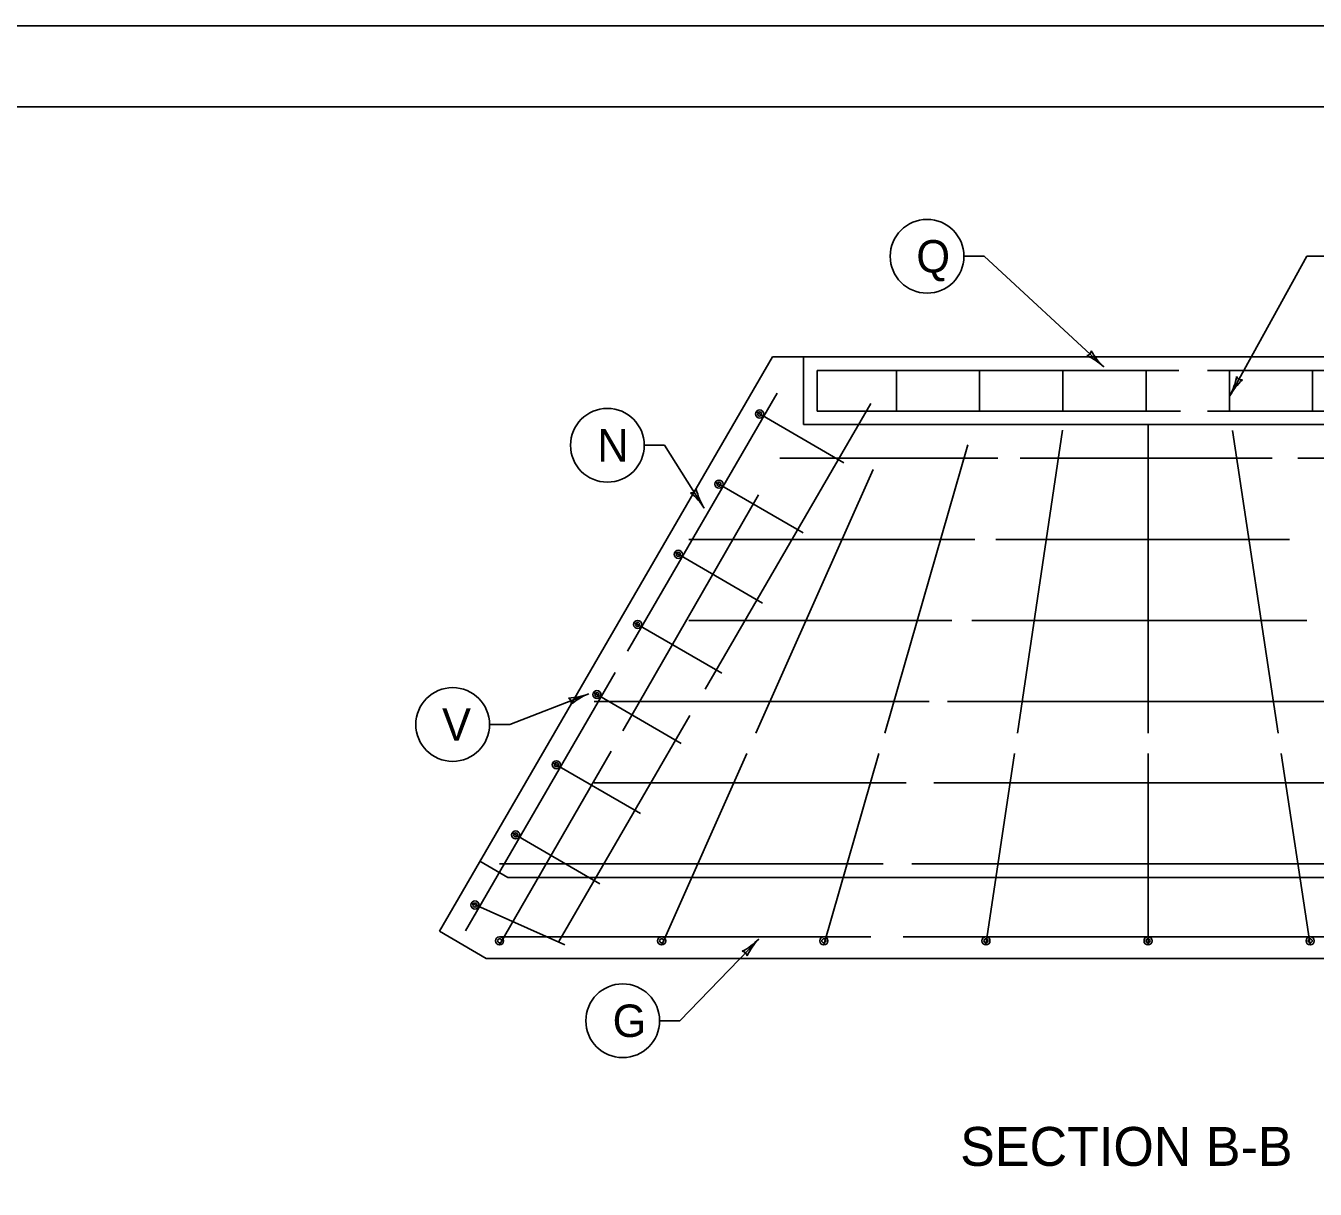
# Model space of a CAD drawing. Extents: x 1000 to 1036.3, y 1000 to 1022.
# Drawn here: x 1021.15 to 1029.11, y 1014.83 to 1022 of the extents above; entities that cross this region are included whole.
import ezdxf

# ---------------------------------------------------------------- set-up
doc = ezdxf.new("R2010")
doc.units = 0
for name, color, linetype in [('Level 1', 7, 'Continuous'), ('Level 10', 7, 'Continuous'), ('Level 11', 7, 'Continuous')]:
    doc.layers.add(name, color=color, linetype=linetype)

msp = doc.modelspace()

# ---------------------------------------------------------------- linework, layer by layer
at = {"layer": 'Level 1'}
for p, q in [((1026.9407, 1020.5789), (1027.0657, 1020.5789)), ((1027.0657, 1020.5789), (1027.8041, 1019.8967)), ((1029.0564, 1020.5789), (1028.5802, 1019.7182)), ((1029.1814, 1020.5789), (1029.0564, 1020.5789)), ((1025.7596, 1019.9583), (1023.7049, 1016.4172)), ((1025.7596, 1019.9583), (1030.3935, 1019.9583)), ((1025.9516, 1019.5417), (1025.9516, 1019.9583)), ((1026.0348, 1019.6249), (1026.0348, 1019.8749)), ((1026.0348, 1019.8749), (1028.2656, 1019.8749)), ((1026.5238, 1019.6249), (1026.5238, 1019.8749)), ((1027.0372, 1019.6249), (1027.0372, 1019.8749)), ((1027.5507, 1019.6249), (1027.5507, 1019.8749)), ((1028.0642, 1019.6249), (1028.0642, 1019.8749)), ((1028.4438, 1019.8749), (1030.1182, 1019.8749)), ((1028.5777, 1019.6249), (1028.5777, 1019.8749)), ((1029.0912, 1019.6249), (1029.0912, 1019.8749)), ((1025.7893, 1019.7358), (1024.8659, 1018.1445)), ((1026.3667, 1019.6708), (1025.3447, 1017.9095)), ((1025.6583, 1019.6192), (1026.199, 1019.3057)), ((1026.0348, 1019.6249), (1028.2761, 1019.6249)), ((1028.4438, 1019.6249), (1030.1182, 1019.6249)), ((1025.9516, 1019.5417), (1030.2016, 1019.5417)), ((1028.0766, 1017.6388), (1028.0766, 1019.5415)), ((1027.2707, 1017.6388), (1027.5483, 1019.5067)), ((1028.8794, 1017.6388), (1028.5976, 1019.5055)), ((1024.9689, 1019.4137), (1025.0939, 1019.4137)), ((1025.0939, 1019.4137), (1025.3393, 1019.0254)), ((1026.4525, 1017.6388), (1026.9643, 1019.4162)), ((1025.8057, 1019.3333), (1027.1491, 1019.3333)), ((1027.2872, 1019.3333), (1028.8409, 1019.3333)), ((1028.9995, 1019.3333), (1030.3473, 1019.3333)), ((1025.6573, 1017.6388), (1026.3806, 1019.2646)), ((1025.4075, 1019.1867), (1025.9482, 1018.8732)), ((1024.8371, 1017.6541), (1025.6739, 1019.1076)), ((1025.2432, 1018.8333), (1027.0078, 1018.8333)), ((1027.1378, 1018.8333), (1028.948, 1018.8333)), ((1025.1567, 1018.7542), (1025.6973, 1018.4407)), ((1024.9058, 1018.3217), (1025.4465, 1018.0081)), ((1025.2432, 1018.3333), (1026.8665, 1018.3333)), ((1026.9885, 1018.3333), (1029.055, 1018.3333)), ((1024.7901, 1018.0138), (1023.8654, 1016.4203)), ((1024.1395, 1017.6922), (1024.6262, 1017.8812)), ((1024.6549, 1017.8892), (1025.1956, 1017.5756)), ((1024.6599, 1017.8333), (1026.7252, 1017.8333)), ((1026.8392, 1017.8333), (1029.1621, 1017.8333)), ((1025.2507, 1017.7475), (1024.4428, 1016.3552)), ((1024.0145, 1017.6922), (1024.1395, 1017.6922)), ((1024.0766, 1016.3333), (1024.7643, 1017.5277)), ((1025.0766, 1016.3333), (1025.6018, 1017.5138)), ((1026.0766, 1016.3333), (1026.4165, 1017.5138)), ((1027.0766, 1016.3333), (1027.2521, 1017.5138)), ((1028.0766, 1016.3333), (1028.0766, 1017.5138)), ((1029.0766, 1016.3333), (1028.8983, 1017.5138)), ((1024.4041, 1017.4567), (1024.9447, 1017.1431)), ((1024.6599, 1017.3333), (1026.5838, 1017.3333)), ((1026.7552, 1017.3333), (1029.2692, 1017.3333)), ((1024.1533, 1017.0242), (1024.6939, 1016.7106)), ((1023.9557, 1016.8497), (1024.1277, 1016.75)), ((1024.0766, 1016.8333), (1026.4425, 1016.8333)), ((1026.6189, 1016.8333), (1029.3763, 1016.8333)), ((1024.1277, 1016.75), (1032.0254, 1016.75)), ((1023.9024, 1016.5917), (1024.4789, 1016.3343)), ((1023.7049, 1016.4172), (1023.9932, 1016.25)), ((1024.0766, 1016.3834), (1026.3672, 1016.3834)), ((1025.1883, 1015.8657), (1025.675, 1016.3697)), ((1026.5665, 1016.3834), (1029.4507, 1016.3834)), ((1023.9932, 1016.25), (1032.1599, 1016.25)), ((1025.0633, 1015.8657), (1025.1883, 1015.8657))]:
    msp.add_line(p, q, dxfattribs=at)
for centre, radius in [((1026.7133, 1020.5789), 0.2274), ((1024.7415, 1019.4137), 0.2274), ((1025.6804, 1019.6067), 0.025), ((1025.6804, 1019.6067), 0.0125), ((1025.4296, 1019.1742), 0.025), ((1025.4296, 1019.1742), 0.0125), ((1025.1788, 1018.7417), 0.025), ((1025.1788, 1018.7417), 0.0125), ((1024.9279, 1018.3092), 0.025), ((1024.9279, 1018.3092), 0.0125), ((1023.7871, 1017.6922), 0.2274), ((1024.677, 1017.8767), 0.025), ((1024.677, 1017.8767), 0.0125), ((1024.4262, 1017.4442), 0.025), ((1024.4262, 1017.4442), 0.0125), ((1024.1753, 1017.0117), 0.025), ((1024.1753, 1017.0117), 0.0125), ((1023.9245, 1016.5792), 0.025), ((1023.9245, 1016.5792), 0.0125), ((1024.0764, 1016.3586), 0.025), ((1024.0764, 1016.3586), 0.0125), ((1025.0764, 1016.3586), 0.025), ((1025.0764, 1016.3586), 0.0125), ((1026.0764, 1016.3586), 0.025), ((1026.0764, 1016.3586), 0.0125), ((1027.0764, 1016.3586), 0.025), ((1027.0764, 1016.3586), 0.0125), ((1028.0764, 1016.3586), 0.025), ((1028.0764, 1016.3586), 0.0125), ((1029.0764, 1016.3586), 0.025), ((1029.0764, 1016.3586), 0.0125), ((1024.8359, 1015.8657), 0.2274)]:
    msp.add_circle(centre, radius, dxfattribs=at)
for centre, radius, start, end in [((1027.6949, 1019.9976), 0.0313, 276.03541, 358.1521), ((1027.5388, 1019.6095), 0.3909, 47.26081, 65.92959), ((1028.0694, 1020.1838), 0.3909, 208.60797, 227.2547), ((1027.5388, 1019.6095), 0.3909, 47.24859, 47.26081), ((1028.2382, 1019.9074), 0.3909, 331.04864, 349.71743), ((1028.9223, 1019.5289), 0.3909, 132.3958, 151.04253), ((1028.6522, 1019.8482), 0.0313, 199.82324, 281.93994), ((1028.2382, 1019.9074), 0.3909, 331.03642, 331.04864), ((1025.2599, 1019.1511), 0.0313, 261.06643, 343.18313), ((1025.6698, 1019.2343), 0.3909, 193.63899, 212.28572), ((1025.0089, 1018.8166), 0.3909, 32.29183, 50.96062), ((1025.0089, 1018.8166), 0.3909, 32.27961, 32.29183), ((1024.4847, 1018.2456), 0.3909, 272.56262, 291.20935), ((1024.7676, 1017.5167), 0.3909, 111.21546, 129.88424), ((1024.7676, 1017.5167), 0.3909, 111.20324, 111.21546), ((1024.4876, 1017.8274), 0.0313, 339.99006, 62.10675), ((1025.3938, 1016.6412), 0.3909, 297.34481, 315.99154), ((1025.9562, 1016.0981), 0.3909, 135.99765, 154.66643), ((1025.9562, 1016.0981), 0.3909, 135.98542, 135.99765), ((1025.5717, 1016.2628), 0.0313, 4.77224, 86.88894)]:
    msp.add_arc(centre, radius, start, end, dxfattribs=at)
at = {"layer": 'Level 10'}
for p, q in [((1000, 1022), (1036, 1022)), ((1007, 1021.5), (1035.5, 1021.5))]:
    msp.add_line(p, q, dxfattribs=at)
at = {"layer": 'Level 11'}
msp.add_lwpolyline([(1007, 1000.5), (1035.5, 1000.5), (1035.5, 1021.5), (1007, 1021.5)], close=True, dxfattribs=at)

# ---------------------------------------------------------------- texts
at = {"layer": 'Level 1'}
for s, height, p in [('Q', 0.2, (1026.6472, 1020.4789)), ('N', 0.2, (1024.6792, 1019.3137)), ('V', 0.2, (1023.7217, 1017.5922)), ('G', 0.2, (1024.7737, 1015.7657)), ('SECTION B-B', 0.24, (1026.9172, 1014.971))]:
    msp.add_text(s, height=height, dxfattribs=at).set_placement(p)

doc.saveas('drawing.dxf')
